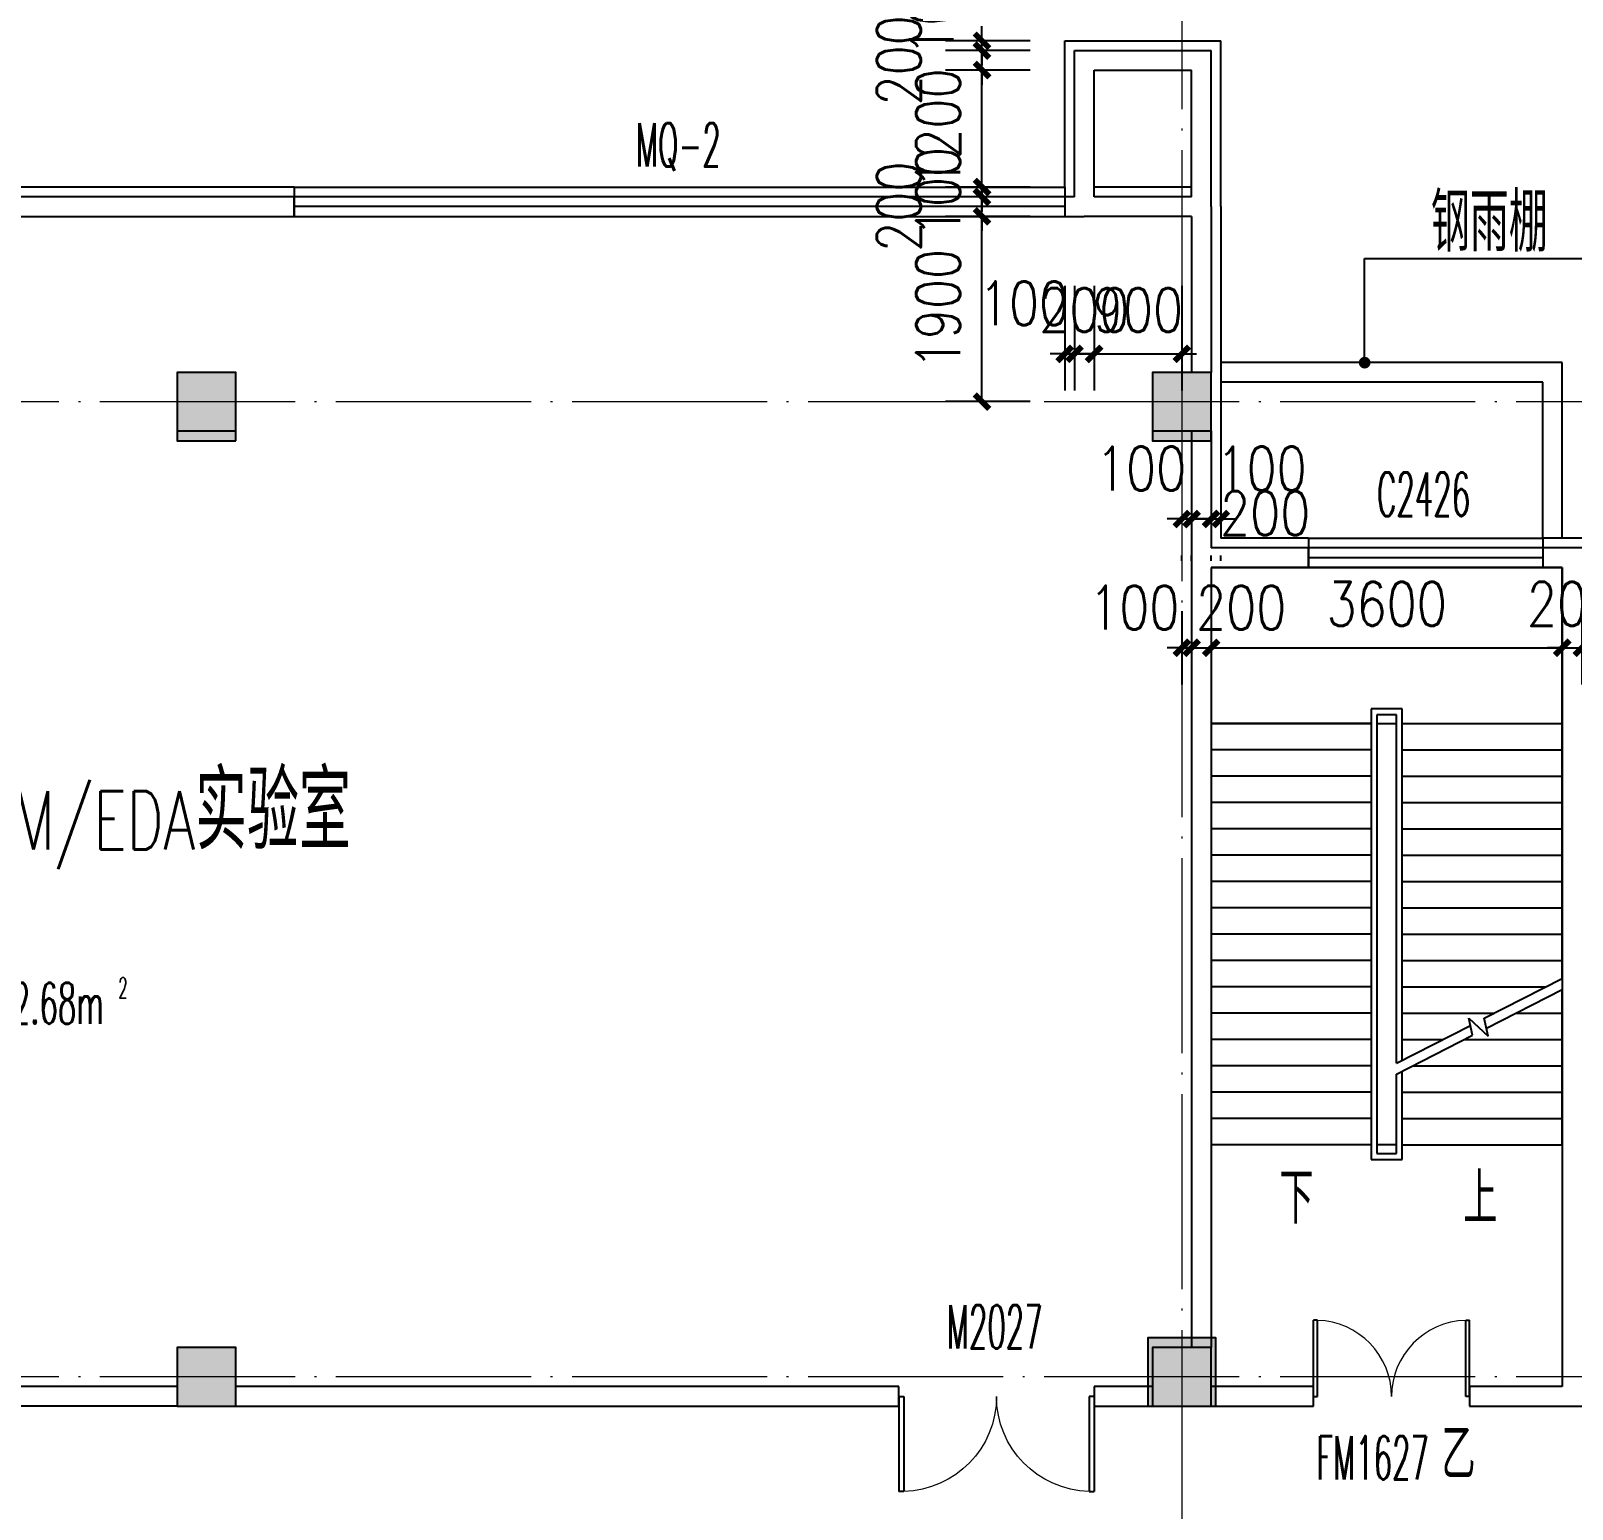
# Model space of a CAD drawing. Extents: x 1417642 to 3570900, y 124798 to 1191112.
# Drawn here: x 1455579 to 1471381, y 610014 to 625174 of the extents above; entities that cross this region are included whole.
import ezdxf

# ---------------------------------------------------------------- set-up
doc = ezdxf.new("R2010")
doc.units = 0
doc.header["$LTSCALE"] = 1000
doc.header["$MEASUREMENT"] = 0
doc.linetypes.add('DOTE', pattern=[2.42, 2, -0.2, 0.02, -0.2])
doc.layers.get('0').update_dxf_attribs({"linetype": 'CONTINUOUS'})
doc.layers.get('Defpoints').update_dxf_attribs({"linetype": 'CONTINUOUS'})
for name, color, linetype in [('colu', 2, 'CONTINUOUS'), ('COLUMN', 9, 'CONTINUOUS'), ('DIM_LEAD', 3, 'CONTINUOUS'), ('DIM_SYMB', 3, 'CONTINUOUS'), ('DOTE', 1, 'DOTE'), ('PUB_DIM', 3, 'CONTINUOUS'), ('PUB_HATCH', 8, 'CONTINUOUS'), ('PUB_TEXT', 40, 'CONTINUOUS'), ('SPACE', 7, 'CONTINUOUS'), ('STAIR', 2, 'CONTINUOUS'), ('SURFACE', 6, 'CONTINUOUS'), ('tiaozheng', 20, 'CONTINUOUS'), ('WALL', 4, 'CONTINUOUS'), ('WINDOW', 2, 'CONTINUOUS'), ('WINDOW_TEXT', 7, 'CONTINUOUS'), ('填充', 252, 'CONTINUOUS'), ('柱填充', 8, 'CONTINUOUS')]:
    doc.layers.add(name, color=color, linetype=linetype)
doc.styles.add('_TCH_DIM', font='ROMANS', dxfattribs={"width": 0.7, "bigfont": 'Z'})
doc.styles.add('_TCH_SPACE', font='ROMANS', dxfattribs={"width": 0.7, "height": 5, "bigfont": 'Z'})
doc.styles.add('_TCH_WINDOW', font='ROMANS.shx', dxfattribs={"width": 0.7, "height": 400, "bigfont": 'Z.shx'})
doc.styles.add('DIM_FONT', font='SIMPLEX.shx', dxfattribs={"width": 0.8})
doc.styles.add('Z', font='ROMANS', dxfattribs={"width": 0.7, "bigfont": 'Z'})
doc.dimstyles.new('DIMN150', dxfattribs={"dimscale": 1.5, "dimtxt": 300, "dimasz": 100, "dimexe": 250, "dimexo": 300, "dimgap": 150, "dimtad": 1, "dimdec": 0, "dimzin": 0, "dimdsep": 46, "dimtxsty": 'DIM_FONT', "dimblk": 'ARCHTICK', "dimcen": 0.09, "dimdle": 1.5, "dimclrt": 7, "dimazin": 2, "dimtfac": 1, "dimtdec": 0, "dimtix": 1, "dimtmove": 2, "dimatfit": 3, "dimldrblk": 'ARCHTICK', "dimfxl": 1, "dimtolj": 1, "dimtzin": 0, "dimarcsym": 0})

# ---------------------------------------------------------------- blocks, each defined once
blk = doc.blocks.new('896')
at = {"layer": '柱填充'}
h = blk.add_hatch(color=256, dxfattribs=at)
h.paths.add_polyline_path([(1580873, 568265), (1580873, 568965), (1580273, 568965), (1580273, 568265)])
h.paths.add_polyline_path([(1572873, 568265), (1572873, 568965), (1572273, 568965), (1572273, 568265)])
h.paths.add_polyline_path([(1564873, 568265), (1564873, 568965), (1564273, 568965), (1564273, 568265)])
h.paths.add_polyline_path([(1556873, 568265), (1556873, 568965), (1556273, 568965), (1556273, 568265)])
h.paths.add_polyline_path([(1546873, 568265), (1546873, 568965), (1546273, 568965), (1546273, 568265)])
h.paths.add_polyline_path([(1536873, 568265), (1536873, 568965), (1536273, 568965), (1536273, 568265)])
h.paths.add_polyline_path([(1533273, 568265), (1533273, 568965), (1532673, 568965), (1532673, 568265)])
h.paths.add_polyline_path([(1523273, 568365), (1523273, 568965), (1522673, 568965), (1522673, 568365)])
h.paths.add_polyline_path([(1590123, 558965), (1589423, 558965), (1589423, 558365), (1590123, 558365)])
h.paths.add_polyline_path([(1580923, 558365), (1580923, 559065), (1580223, 559065), (1580223, 558365)])
h.paths.add_polyline_path([(1572923, 558365), (1572923, 559065), (1572223, 559065), (1572223, 558365)])
h.paths.add_polyline_path([(1564923, 558365), (1564923, 559065), (1564223, 559065), (1564223, 558365)])
h.paths.add_polyline_path([(1556923, 558365), (1556923, 559065), (1556223, 559065), (1556223, 558365)])
h.paths.add_polyline_path([(1546923, 558365), (1546923, 559065), (1546223, 559065), (1546223, 558365)])
h.paths.add_polyline_path([(1536873, 558365), (1536873, 558965), (1536273, 558965), (1536273, 558365)])
h.paths.add_polyline_path([(1533273, 558365), (1533273, 558965), (1532673, 558965), (1532673, 558365)])
h.paths.add_polyline_path([(1523372, 558965), (1522672, 558965), (1522672, 558365), (1523372, 558365)])
h.paths.add_polyline_path([(1590123, 554765), (1590123, 555365), (1589523, 555365), (1589523, 554765)])
h.paths.add_polyline_path([(1580873, 554765), (1580873, 555365), (1580273, 555365), (1580273, 554765)])
h.paths.add_polyline_path([(1572873, 554765), (1572873, 555365), (1572273, 555365), (1572273, 554765)])
h.paths.add_polyline_path([(1564873, 554765), (1564873, 555365), (1564273, 555365), (1564273, 554765)])
h.paths.add_polyline_path([(1556873, 554765), (1556873, 555365), (1556273, 555365), (1556273, 554765)])
h.paths.add_polyline_path([(1546873, 554765), (1546873, 555365), (1546273, 555365), (1546273, 554765)])
h.paths.add_polyline_path([(1536873, 554765), (1536873, 555365), (1536273, 555365), (1536273, 554765)])
h.paths.add_polyline_path([(1533273, 554765), (1533273, 555365), (1532673, 555365), (1532673, 554765)])
h.paths.add_polyline_path([(1523372, 555365), (1522672, 555365), (1522672, 554765), (1523372, 554765)])
h.paths.add_polyline_path([(1590123, 546765), (1590123, 547365), (1589523, 547365), (1589523, 546765)])
h.paths.add_polyline_path([(1580873, 546765), (1580873, 547365), (1580273, 547365), (1580273, 546765)])
h.paths.add_polyline_path([(1572873, 546765), (1572873, 547365), (1572273, 547365), (1572273, 546765)])
h.paths.add_polyline_path([(1564873, 546765), (1564873, 547365), (1564273, 547365), (1564273, 546765)])
h.paths.add_polyline_path([(1556873, 546765), (1556873, 547365), (1556273, 547365), (1556273, 546765)])
h.paths.add_polyline_path([(1546873, 546715), (1546873, 547415), (1546173, 547415), (1546173, 546715)])
h.paths.add_polyline_path([(1536973, 546715), (1536973, 547415), (1536273, 547415), (1536273, 546715)])
h.paths.add_polyline_path([(1533273, 546715), (1533273, 547415), (1532573, 547415), (1532573, 546715)])
h.paths.add_polyline_path([(1523372, 547365), (1522672, 547365), (1522672, 546765), (1523372, 546765)])
h.paths.add_polyline_path([(1546873, 539365), (1546173, 539365), (1546173, 538765), (1546873, 538765)])
h.paths.add_polyline_path([(1536973, 538715), (1536973, 539415), (1536273, 539415), (1536273, 538715)])
h.paths.add_polyline_path([(1533273, 538715), (1533273, 539415), (1532573, 539415), (1532573, 538715)])
h.paths.add_polyline_path([(1523372, 539365), (1522672, 539365), (1522672, 538765), (1523372, 538765)])
h.paths.add_polyline_path([(1546873, 531365), (1546173, 531365), (1546173, 530765), (1546873, 530765)])
h.paths.add_polyline_path([(1536973, 530715), (1536973, 531415), (1536273, 531415), (1536273, 530715)])
h.paths.add_polyline_path([(1533273, 530715), (1533273, 531415), (1532573, 531415), (1532573, 530715)])
h.paths.add_polyline_path([(1523372, 531365), (1522672, 531365), (1522672, 530765), (1523372, 530765)])
h.paths.add_polyline_path([(1546873, 523365), (1546173, 523365), (1546173, 522765), (1546873, 522765)])
h.paths.add_polyline_path([(1536973, 522715), (1536973, 523415), (1536273, 523415), (1536273, 522715)])
h.paths.add_polyline_path([(1533273, 522715), (1533273, 523415), (1532573, 523415), (1532573, 522715)])
h.paths.add_polyline_path([(1523372, 523365), (1522672, 523365), (1522672, 522765), (1523372, 522765)])
h.paths.add_polyline_path([(1546873, 515365), (1546173, 515365), (1546173, 514765), (1546873, 514765)])
h.paths.add_polyline_path([(1536973, 514715), (1536973, 515415), (1536273, 515415), (1536273, 514715)])
h.paths.add_polyline_path([(1533273, 514715), (1533273, 515415), (1532573, 515415), (1532573, 514715)])
h.paths.add_polyline_path([(1523372, 515365), (1522672, 515365), (1522672, 514765), (1523372, 514765)])
h.paths.add_polyline_path([(1546873, 507365), (1546173, 507365), (1546173, 506765), (1546873, 506765)])
h.paths.add_polyline_path([(1536973, 506715), (1536973, 507415), (1536273, 507415), (1536273, 506715)])
h.paths.add_polyline_path([(1533273, 506715), (1533273, 507415), (1532573, 507415), (1532573, 506715)])
h.paths.add_polyline_path([(1523372, 507365), (1522672, 507365), (1522672, 506765), (1523372, 506765)])
h.paths.add_polyline_path([(1546873, 499365), (1546173, 499365), (1546173, 498765), (1546873, 498765)])
h.paths.add_polyline_path([(1536973, 498715), (1536973, 499415), (1536273, 499415), (1536273, 498715)])
h.paths.add_polyline_path([(1533273, 498715), (1533273, 499415), (1532573, 499415), (1532573, 498715)])
h.paths.add_polyline_path([(1523372, 499365), (1522672, 499365), (1522672, 498765), (1523372, 498765)])
h.paths.add_polyline_path([(1546873, 490765), (1546873, 491365), (1546273, 491365), (1546273, 490765)])
h.paths.add_polyline_path([(1536873, 490765), (1536873, 491365), (1536273, 491365), (1536273, 490765)])
h.paths.add_polyline_path([(1533273, 490765), (1533273, 491365), (1532673, 491365), (1532673, 490765)])
h.paths.add_polyline_path([(1523273, 490765), (1523273, 491365), (1522673, 491365), (1522673, 490765)])
at = {"layer": 'colu'}
for points in [[(1536873, 568265), (1536873, 568965), (1536273, 568965), (1536273, 568265)], [(1546873, 568265), (1546873, 568965), (1546273, 568965), (1546273, 568265)], [(1536873, 558365), (1536873, 558965), (1536273, 558965), (1536273, 558365)], [(1546923, 558365), (1546923, 559065), (1546223, 559065), (1546223, 558365)]]:
    blk.add_lwpolyline(points, close=True, dxfattribs=at)
blk = doc.blocks.new('_ArchTick')
at = {"color": 0, "linetype": 'ByBlock', "const_width": 0.4}
blk.add_lwpolyline([(-0.5, -0.5), (0.5, 0.5)], dxfattribs=at)
blk = doc.blocks.new('*D2509')
at = {"layer": 'Defpoints', "color": 0}
for p in [(1467379, 620188), (1467479, 620188), (1467479, 620168)]:
    blk.add_point(p, dxfattribs=at)
at = {"layer": 'PUB_DIM', "color": 0, "lineweight": -2}
for p, q in [((1467379, 620168), (1467229, 620168)), ((1467379, 620168), (1467479, 620168)), ((1467479, 620168), (1467629, 620168)), ((1467379, 619738), (1467379, 619793)), ((1467479, 619738), (1467479, 619793))]:
    blk.add_line(p, q, dxfattribs=at)
at = {"layer": 'PUB_DIM', "color": 0, "lineweight": -2, "xscale": 150, "yscale": 150, "zscale": 150}
blk.add_blockref('_ArchTick', (1467379, 620168), dxfattribs=at)
at = {"layer": 'PUB_DIM', "color": 0, "lineweight": -2, "xscale": 150, "yscale": 150, "zscale": 150, "rotation": 180}
blk.add_blockref('_ArchTick', (1467479, 620168), dxfattribs=at)
at = {"layer": 'PUB_DIM', "color": 7, "insert": (1466961, 620685), "char_height": 450, "attachment_point": 5, "style": 'DIM_FONT'}
blk.add_mtext('\\A1;100', dxfattribs=at)
blk = doc.blocks.new('*D2510')
at = {"layer": 'Defpoints', "color": 0}
for p in [(1467479, 620188), (1467679, 620188), (1467679, 620168)]:
    blk.add_point(p, dxfattribs=at)
at = {"layer": 'PUB_DIM', "color": 0, "lineweight": -2}
for p, q in [((1467479, 620168), (1467329, 620168)), ((1467479, 620168), (1467679, 620168)), ((1467679, 620168), (1467829, 620168)), ((1467479, 619738), (1467479, 619793)), ((1467679, 619738), (1467679, 619793))]:
    blk.add_line(p, q, dxfattribs=at)
at = {"layer": 'PUB_DIM', "color": 0, "lineweight": -2, "xscale": 150, "yscale": 150, "zscale": 150}
blk.add_blockref('_ArchTick', (1467479, 620168), dxfattribs=at)
at = {"layer": 'PUB_DIM', "color": 0, "lineweight": -2, "xscale": 150, "yscale": 150, "zscale": 150, "rotation": 180}
blk.add_blockref('_ArchTick', (1467679, 620168), dxfattribs=at)
at = {"layer": 'PUB_DIM', "color": 7, "insert": (1468233, 620227), "char_height": 450, "attachment_point": 5, "style": 'DIM_FONT'}
blk.add_mtext('\\A1;200', dxfattribs=at)
blk = doc.blocks.new('*D2511')
at = {"layer": 'Defpoints', "color": 0}
for p in [(1467679, 620188), (1467779, 620188), (1467779, 620168)]:
    blk.add_point(p, dxfattribs=at)
at = {"layer": 'PUB_DIM', "color": 0, "lineweight": -2}
for p, q in [((1467679, 620168), (1467529, 620168)), ((1467679, 620168), (1467779, 620168)), ((1467779, 620168), (1467929, 620168)), ((1467679, 619738), (1467679, 619793)), ((1467779, 619738), (1467779, 619793))]:
    blk.add_line(p, q, dxfattribs=at)
at = {"layer": 'PUB_DIM', "color": 0, "lineweight": -2, "xscale": 150, "yscale": 150, "zscale": 150}
blk.add_blockref('_ArchTick', (1467679, 620168), dxfattribs=at)
at = {"layer": 'PUB_DIM', "color": 0, "lineweight": -2, "xscale": 150, "yscale": 150, "zscale": 150, "rotation": 180}
blk.add_blockref('_ArchTick', (1467779, 620168), dxfattribs=at)
at = {"layer": 'PUB_DIM', "color": 7, "insert": (1468196, 620685), "char_height": 450, "attachment_point": 5, "style": 'DIM_FONT'}
blk.add_mtext('\\A1;100', dxfattribs=at)
blk = doc.blocks.new('*D2557')
at = {"layer": 'Defpoints', "color": 0}
for p in [(1466179, 623007), (1466279, 623007), (1466279, 621861)]:
    blk.add_point(p, dxfattribs=at)
at = {"layer": 'PUB_DIM', "color": 0, "lineweight": -2}
for p, q in [((1466179, 622557), (1466179, 621486)), ((1466279, 622557), (1466279, 621486)), ((1466179, 621861), (1466029, 621861)), ((1466179, 621861), (1466279, 621861)), ((1466279, 621861), (1466429, 621861))]:
    blk.add_line(p, q, dxfattribs=at)
at = {"layer": 'PUB_DIM', "color": 0, "lineweight": -2, "xscale": 150, "yscale": 150, "zscale": 150}
blk.add_blockref('_ArchTick', (1466179, 621861), dxfattribs=at)
at = {"layer": 'PUB_DIM', "color": 0, "lineweight": -2, "xscale": 150, "yscale": 150, "zscale": 150, "rotation": 180}
blk.add_blockref('_ArchTick', (1466279, 621861), dxfattribs=at)
at = {"layer": 'PUB_DIM', "color": 7, "insert": (1465761, 622379), "char_height": 450, "attachment_point": 5, "style": 'DIM_FONT'}
blk.add_mtext('\\A1;100', dxfattribs=at)
blk = doc.blocks.new('*D2558')
at = {"layer": 'Defpoints', "color": 0}
for p in [(1466279, 623007), (1466479, 623007), (1466479, 621861)]:
    blk.add_point(p, dxfattribs=at)
at = {"layer": 'PUB_DIM', "color": 0, "lineweight": -2}
for p, q in [((1466279, 622557), (1466279, 621486)), ((1466479, 622557), (1466479, 621486)), ((1466279, 621861), (1466129, 621861)), ((1466279, 621861), (1466479, 621861)), ((1466479, 621861), (1466629, 621861))]:
    blk.add_line(p, q, dxfattribs=at)
at = {"layer": 'PUB_DIM', "color": 0, "lineweight": -2, "xscale": 150, "yscale": 150, "zscale": 150}
blk.add_blockref('_ArchTick', (1466279, 621861), dxfattribs=at)
at = {"layer": 'PUB_DIM', "color": 0, "lineweight": -2, "xscale": 150, "yscale": 150, "zscale": 150, "rotation": 180}
blk.add_blockref('_ArchTick', (1466479, 621861), dxfattribs=at)
at = {"layer": 'PUB_DIM', "color": 7, "insert": (1466379, 622311), "char_height": 450, "attachment_point": 5, "style": 'DIM_FONT'}
blk.add_mtext('\\A1;200', dxfattribs=at)
blk = doc.blocks.new('*D2559')
at = {"layer": 'Defpoints', "color": 0}
for p in [(1466479, 623007), (1467379, 623007), (1467379, 621861)]:
    blk.add_point(p, dxfattribs=at)
at = {"layer": 'PUB_DIM', "color": 0, "lineweight": -2}
for p, q in [((1466479, 622557), (1466479, 621486)), ((1467379, 622557), (1467379, 621486)), ((1466479, 621861), (1466329, 621861)), ((1466479, 621861), (1467379, 621861)), ((1467379, 621861), (1467529, 621861))]:
    blk.add_line(p, q, dxfattribs=at)
at = {"layer": 'PUB_DIM', "color": 0, "lineweight": -2, "xscale": 150, "yscale": 150, "zscale": 150}
blk.add_blockref('_ArchTick', (1466479, 621861), dxfattribs=at)
at = {"layer": 'PUB_DIM', "color": 0, "lineweight": -2, "xscale": 150, "yscale": 150, "zscale": 150, "rotation": 180}
blk.add_blockref('_ArchTick', (1467379, 621861), dxfattribs=at)
at = {"layer": 'PUB_DIM', "color": 7, "insert": (1466929, 622311), "char_height": 450, "attachment_point": 5, "style": 'DIM_FONT'}
blk.add_mtext('\\A1;900', dxfattribs=at)
blk = doc.blocks.new('*D3032')
at = {"layer": 'Defpoints', "color": 0}
for p in [(1467379, 619671), (1467479, 619671), (1467479, 618847)]:
    blk.add_point(p, dxfattribs=at)
at = {"layer": 'PUB_DIM', "color": 0, "lineweight": -2}
for p, q in [((1467379, 619221), (1467379, 618472)), ((1467479, 619221), (1467479, 618472)), ((1467379, 618847), (1467229, 618847)), ((1467379, 618847), (1467479, 618847)), ((1467479, 618847), (1467629, 618847))]:
    blk.add_line(p, q, dxfattribs=at)
at = {"layer": 'PUB_DIM', "color": 0, "lineweight": -2, "xscale": 150, "yscale": 150, "zscale": 150}
blk.add_blockref('_ArchTick', (1467379, 618847), dxfattribs=at)
at = {"layer": 'PUB_DIM', "color": 0, "lineweight": -2, "xscale": 150, "yscale": 150, "zscale": 150, "rotation": 180}
blk.add_blockref('_ArchTick', (1467479, 618847), dxfattribs=at)
at = {"layer": 'PUB_DIM', "color": 7, "insert": (1466891, 619259), "char_height": 450, "attachment_point": 5, "style": 'DIM_FONT'}
blk.add_mtext('\\A1;100', dxfattribs=at)
blk = doc.blocks.new('*D3033')
at = {"layer": 'Defpoints', "color": 0}
for p in [(1467479, 619671), (1467679, 619671), (1467679, 618847)]:
    blk.add_point(p, dxfattribs=at)
at = {"layer": 'PUB_DIM', "color": 0, "lineweight": -2}
for p, q in [((1467479, 619221), (1467479, 618472)), ((1467679, 619221), (1467679, 618472)), ((1467479, 618847), (1467329, 618847)), ((1467479, 618847), (1467679, 618847)), ((1467679, 618847), (1467829, 618847))]:
    blk.add_line(p, q, dxfattribs=at)
at = {"layer": 'PUB_DIM', "color": 0, "lineweight": -2, "xscale": 150, "yscale": 150, "zscale": 150}
blk.add_blockref('_ArchTick', (1467479, 618847), dxfattribs=at)
at = {"layer": 'PUB_DIM', "color": 0, "lineweight": -2, "xscale": 150, "yscale": 150, "zscale": 150, "rotation": 180}
blk.add_blockref('_ArchTick', (1467679, 618847), dxfattribs=at)
at = {"layer": 'PUB_DIM', "color": 7, "insert": (1467987, 619259), "char_height": 450, "attachment_point": 5, "style": 'DIM_FONT'}
blk.add_mtext('\\A1;200', dxfattribs=at)
blk = doc.blocks.new('*D3034')
at = {"layer": 'Defpoints', "color": 0}
for p in [(1467679, 619671), (1471279, 619671), (1471279, 618847)]:
    blk.add_point(p, dxfattribs=at)
at = {"layer": 'PUB_DIM', "color": 0, "lineweight": -2}
for p, q in [((1467679, 619221), (1467679, 618472)), ((1471279, 619221), (1471279, 618472)), ((1467676, 618847), (1471281, 618847))]:
    blk.add_line(p, q, dxfattribs=at)
at = {"layer": 'PUB_DIM', "color": 0, "lineweight": -2, "xscale": 150, "yscale": 150, "zscale": 150, "rotation": 180}
blk.add_blockref('_ArchTick', (1467679, 618847), dxfattribs=at)
at = {"layer": 'PUB_DIM', "color": 0, "lineweight": -2, "xscale": 150, "yscale": 150, "zscale": 150}
blk.add_blockref('_ArchTick', (1471279, 618847), dxfattribs=at)
at = {"layer": 'PUB_DIM', "color": 7, "insert": (1469479, 619297), "char_height": 450, "attachment_point": 5, "style": 'DIM_FONT'}
blk.add_mtext('\\A1;3600', dxfattribs=at)
blk = doc.blocks.new('*D3035')
at = {"layer": 'Defpoints', "color": 0}
for p in [(1471279, 619671), (1471479, 619671), (1471479, 618847)]:
    blk.add_point(p, dxfattribs=at)
at = {"layer": 'PUB_DIM', "color": 0, "lineweight": -2}
for p, q in [((1471279, 619221), (1471279, 618472)), ((1471479, 619221), (1471479, 618472)), ((1471279, 618847), (1471129, 618847)), ((1471279, 618847), (1471479, 618847)), ((1471479, 618847), (1471629, 618847))]:
    blk.add_line(p, q, dxfattribs=at)
at = {"layer": 'PUB_DIM', "color": 0, "lineweight": -2, "xscale": 150, "yscale": 150, "zscale": 150}
blk.add_blockref('_ArchTick', (1471279, 618847), dxfattribs=at)
at = {"layer": 'PUB_DIM', "color": 0, "lineweight": -2, "xscale": 150, "yscale": 150, "zscale": 150, "rotation": 180}
blk.add_blockref('_ArchTick', (1471479, 618847), dxfattribs=at)
at = {"layer": 'PUB_DIM', "color": 7, "insert": (1471379, 619297), "char_height": 450, "attachment_point": 5, "style": 'DIM_FONT'}
blk.add_mtext('\\A1;200', dxfattribs=at)
blk = doc.blocks.new('*D3068')
at = {"layer": 'Defpoints', "color": 0}
for p in [(1465330, 623271), (1466273, 623271), (1466273, 621371)]:
    blk.add_point(p, dxfattribs=at)
at = {"layer": 'PUB_DIM', "color": 0, "lineweight": -2}
for p, q in [((1465823, 623271), (1464955, 623271)), ((1465330, 621369), (1465330, 623273)), ((1465823, 621371), (1464955, 621371))]:
    blk.add_line(p, q, dxfattribs=at)
at = {"layer": 'PUB_DIM', "color": 0, "lineweight": -2, "xscale": 150, "yscale": 150, "zscale": 150}
for p, rotation in [((1465330, 623271), 90), ((1465330, 621371), 270)]:
    blk.add_blockref('_ArchTick', p, dxfattribs=dict(at, rotation=rotation))
at = {"layer": 'PUB_DIM', "color": 7, "insert": (1464880, 622321), "char_height": 450, "attachment_point": 5, "rotation": 90, "style": 'DIM_FONT'}
blk.add_mtext('\\A1;1900', dxfattribs=at)
blk = doc.blocks.new('*D3069')
at = {"layer": 'Defpoints', "color": 0}
for p in [(1465330, 623471), (1466273, 623471), (1466273, 623271)]:
    blk.add_point(p, dxfattribs=at)
at = {"layer": 'PUB_DIM', "color": 0, "lineweight": -2}
for p, q in [((1465330, 623471), (1465330, 623621)), ((1465823, 623471), (1464955, 623471)), ((1465330, 623271), (1465330, 623471)), ((1465823, 623271), (1464955, 623271)), ((1465330, 623271), (1465330, 623121))]:
    blk.add_line(p, q, dxfattribs=at)
at = {"layer": 'PUB_DIM', "color": 0, "lineweight": -2, "xscale": 150, "yscale": 150, "zscale": 150}
for p, rotation in [((1465330, 623471), 270), ((1465330, 623271), 90)]:
    blk.add_blockref('_ArchTick', p, dxfattribs=dict(at, rotation=rotation))
at = {"layer": 'PUB_DIM', "color": 7, "insert": (1464478, 623371), "char_height": 450, "attachment_point": 5, "rotation": 90, "style": 'DIM_FONT'}
blk.add_mtext('\\A1;200', dxfattribs=at)
blk = doc.blocks.new('*D3070')
at = {"layer": 'Defpoints', "color": 0}
for p in [(1465330, 623571), (1466273, 623571), (1466273, 623471)]:
    blk.add_point(p, dxfattribs=at)
at = {"layer": 'PUB_DIM', "color": 0, "lineweight": -2}
for p, q in [((1465330, 623571), (1465330, 623721)), ((1465823, 623571), (1464955, 623571)), ((1465330, 623471), (1465330, 623571)), ((1465823, 623471), (1464955, 623471)), ((1465330, 623471), (1465330, 623321))]:
    blk.add_line(p, q, dxfattribs=at)
at = {"layer": 'PUB_DIM', "color": 0, "lineweight": -2, "xscale": 150, "yscale": 150, "zscale": 150}
for p, rotation in [((1465330, 623571), 270), ((1465330, 623471), 90)]:
    blk.add_blockref('_ArchTick', p, dxfattribs=dict(at, rotation=rotation))
at = {"layer": 'PUB_DIM', "color": 7, "insert": (1464880, 623521), "char_height": 450, "attachment_point": 5, "rotation": 90, "style": 'DIM_FONT'}
blk.add_mtext('\\A1;100', dxfattribs=at)
blk = doc.blocks.new('*D3071')
at = {"layer": 'Defpoints', "color": 0}
for p in [(1465330, 624771), (1466273, 624771), (1466273, 623571)]:
    blk.add_point(p, dxfattribs=at)
at = {"layer": 'PUB_DIM', "color": 0, "lineweight": -2}
for p, q in [((1465330, 624771), (1465330, 624921)), ((1465823, 624771), (1464955, 624771)), ((1465330, 623571), (1465330, 624771)), ((1465823, 623571), (1464955, 623571)), ((1465330, 623571), (1465330, 623421))]:
    blk.add_line(p, q, dxfattribs=at)
at = {"layer": 'PUB_DIM', "color": 0, "lineweight": -2, "xscale": 150, "yscale": 150, "zscale": 150}
for p, rotation in [((1465330, 624771), 270), ((1465330, 623571), 90)]:
    blk.add_blockref('_ArchTick', p, dxfattribs=dict(at, rotation=rotation))
at = {"layer": 'PUB_DIM', "color": 7, "insert": (1464880, 624171), "char_height": 450, "attachment_point": 5, "rotation": 90, "style": 'DIM_FONT'}
blk.add_mtext('\\A1;1200', dxfattribs=at)
blk = doc.blocks.new('*D3072')
at = {"layer": 'Defpoints', "color": 0}
for p in [(1465330, 624971), (1466273, 624971), (1466273, 624771)]:
    blk.add_point(p, dxfattribs=at)
at = {"layer": 'PUB_DIM', "color": 0, "lineweight": -2}
for p, q in [((1465823, 624971), (1464955, 624971)), ((1465330, 624971), (1465330, 625121)), ((1465330, 624771), (1465330, 624971)), ((1465823, 624771), (1464955, 624771)), ((1465330, 624771), (1465330, 624621))]:
    blk.add_line(p, q, dxfattribs=at)
at = {"layer": 'PUB_DIM', "color": 0, "lineweight": -2, "xscale": 150, "yscale": 150, "zscale": 150}
for p, rotation in [((1465330, 624971), 270), ((1465330, 624771), 90)]:
    blk.add_blockref('_ArchTick', p, dxfattribs=dict(at, rotation=rotation))
at = {"layer": 'PUB_DIM', "color": 7, "insert": (1464478, 624871), "char_height": 450, "attachment_point": 5, "rotation": 90, "style": 'DIM_FONT'}
blk.add_mtext('\\A1;200', dxfattribs=at)
blk = doc.blocks.new('*D3073')
at = {"layer": 'Defpoints', "color": 0}
for p in [(1465330, 625071), (1466273, 625071), (1466273, 624971)]:
    blk.add_point(p, dxfattribs=at)
at = {"layer": 'PUB_DIM', "color": 0, "lineweight": -2}
for p, q in [((1465330, 625071), (1465330, 625221)), ((1465823, 625071), (1464955, 625071)), ((1465823, 624971), (1464955, 624971)), ((1465330, 624971), (1465330, 625071)), ((1465330, 624971), (1465330, 624821))]:
    blk.add_line(p, q, dxfattribs=at)
at = {"layer": 'PUB_DIM', "color": 0, "lineweight": -2, "xscale": 150, "yscale": 150, "zscale": 150}
for p, rotation in [((1465330, 625071), 270), ((1465330, 624971), 90)]:
    blk.add_blockref('_ArchTick', p, dxfattribs=dict(at, rotation=rotation))
at = {"layer": 'PUB_DIM', "color": 7, "insert": (1464812, 625379), "char_height": 450, "attachment_point": 5, "rotation": 90, "style": 'DIM_FONT'}
blk.add_mtext('\\A1;100', dxfattribs=at)
blk = doc.blocks.new('_FZH')
blk.add_lwpolyline([(-0.5, -0.5), (0.5, -0.5), (0.5, 0.5), (-0.5, 0.5)], close=True)
at = {"layer": 'PUB_HATCH'}
blk.add_solid([(-0.5, -0.5), (0.5, -0.5), (-0.5, 0.5), (0.5, 0.5)], dxfattribs=at)
blk = doc.blocks.new('$DorLib2D$00000002')
for p, q in [((-0.5, 0), (-0.5, 0.4875)), ((-0.475, 0.4875), (-0.5, 0.4875)), ((-0.475, 0), (-0.475, 0.4875)), ((0.475, 0), (0.475, 0.4875)), ((0.475, 0.4875), (0.5, 0.4875)), ((0.5, 0), (0.5, 0.4875)), ((-0.5, 0), (-0.475, 0)), ((0.5, 0), (0.475, 0))]:
    blk.add_line(p, q)
at = {"lineweight": 13}
for centre, start, end in [((-0.4875, 0), 0, 88.53072), ((0.4875, 0), 91.46928, 180)]:
    blk.add_arc(centre, 0.4875, start, end, dxfattribs=at)
blk = doc.blocks.new('$TCHSYS$WIN2D')
for p, q in [((-0.5, 0.5), (0.5, 0.5)), ((-0.5, 0.5), (-0.5, -0.5)), ((0.5, 0.5), (0.5, -0.5)), ((0.5, 0.1667), (-0.5, 0.1667)), ((0.5, -0.1667), (-0.5, -0.1667)), ((-0.5, -0.5), (0.5, -0.5))]:
    blk.add_line(p, q)

msp = doc.modelspace()

# ---------------------------------------------------------------- linework, layer by layer
at = {"layer": 'DIM_LEAD', "color": 2}
for p, q in [((1469253.1, 621770.9), (1469253.1, 622838.3, 0)), ((1469253.1, 622838.3, 0), (1471818.3, 622838.3, 0))]:
    msp.add_line(p, q, dxfattribs=at)
at = {"layer": 'DIM_LEAD', "color": 2, "const_width": 60, "elevation": 0}
msp.add_lwpolyline([(1469253.1, 621740.9, 1), (1469253.1, 621800.9, 1)], format="xyb", close=True, dxfattribs=at)
at = {"layer": 'DIM_SYMB'}
for points in [[(1468528.7, 613615.9, 0, 0, 0), (1468528.7, 618870.9, 0, 0, 0), (1470428.7, 618870.9, 0, 0, 0), (1470428.7, 615550.9, 120, 0, 0), (1470428.7, 615100.9, 0, 0, 0)], [(1470428.7, 613615.9, 0, 0, 0), (1470428.7, 614380.9, 120, 0, 0), (1470428.7, 614830.9, 0, 0, 0)]]:
    msp.add_lwpolyline(points, format="xyseb", dxfattribs=at)
at = {"layer": 'DOTE', "lineweight": 0, "elevation": 0}
for points in [[(1467378.7, 626370.9), (1467378.7, 515570.4)], [(1596227.1, 621370.9), (1432052.3, 621370.9)], [(1596227.1, 611370.9), (1432052.3, 611370.9)]]:
    msp.add_lwpolyline(points, dxfattribs=at)
at = {"layer": 'STAIR'}
for p, q in [((1471278.7, 619670.9), (1467678.7, 619670.9)), ((1467678.7, 619670.9), (1467678.7, 618070.9)), ((1471278.7, 618070.9), (1471278.7, 619670.9)), ((1469638.7, 618220.9), (1469318.7, 618220.9)), ((1469318.7, 618220.9), (1469318.7, 613600.9)), ((1469638.7, 614618), (1469638.7, 618220.9)), ((1467678.7, 618070.9), (1467678.7, 613750.9)), ((1469318.7, 618070.9), (1467678.7, 618070.9)), ((1467678.7, 618070.9), (1469318.7, 618070.9)), ((1469578.7, 618160.9), (1469378.7, 618160.9)), ((1469378.7, 618160.9), (1469378.7, 613660.9)), ((1469378.7, 618070.9), (1469378.7, 613750.9)), ((1469378.7, 618070.9), (1469578.7, 618070.9)), ((1469578.7, 614587.3), (1469578.7, 618160.9)), ((1469578.7, 614587.3), (1469578.7, 618070.9)), ((1469638.7, 618070.9), (1471278.7, 618070.9)), ((1469638.7, 618070.9), (1471278.7, 618070.9)), ((1471278.7, 615456.8), (1471278.7, 618070.9)), ((1469318.7, 617800.9), (1467678.7, 617800.9)), ((1469638.7, 617800.9), (1471278.7, 617800.9)), ((1469318.7, 617530.9), (1467678.7, 617530.9)), ((1469638.7, 617530.9), (1471278.7, 617530.9)), ((1469318.7, 617260.9), (1467678.7, 617260.9)), ((1469638.7, 617260.9), (1471278.7, 617260.9)), ((1469318.7, 616990.9), (1467678.7, 616990.9)), ((1469638.7, 616990.9), (1471278.7, 616990.9)), ((1469318.7, 616720.9), (1467678.7, 616720.9)), ((1469638.7, 616720.9), (1471278.7, 616720.9)), ((1469318.7, 616450.9), (1467678.7, 616450.9)), ((1469638.7, 616450.9), (1471278.7, 616450.9)), ((1469318.7, 616180.9), (1467678.7, 616180.9)), ((1469638.7, 616180.9), (1471278.7, 616180.9)), ((1469318.7, 615910.9), (1467678.7, 615910.9)), ((1469638.7, 615910.9), (1471278.7, 615910.9)), ((1469318.7, 615640.9), (1467678.7, 615640.9)), ((1469638.7, 615640.9), (1471278.7, 615640.9)), ((1469318.7, 615370.9), (1467678.7, 615370.9)), ((1469638.7, 615370.9), (1471110.8, 615370.9)), ((1470480, 615048.3), (1471278.7, 615456.8)), ((1470501.7, 614947.1), (1471278.7, 615344.5)), ((1471278.7, 613750.9), (1471278.7, 615344.5)), ((1469318.7, 615100.9), (1467678.7, 615100.9)), ((1469638.7, 615100.9), (1470582.8, 615100.9)), ((1470359.5, 614874.4), (1470322.2, 615048.9)), ((1470322.2, 615048.9), (1470519.1, 614865.7)), ((1470519.1, 614865.7), (1470480, 615048.3)), ((1470802.4, 615100.9), (1471278.7, 615100.9)), ((1469578.7, 614587.3), (1470337.8, 614975.6)), ((1469578.7, 614475), (1470359.5, 614874.4)), ((1469318.7, 614830.9), (1467678.7, 614830.9)), ((1469638.7, 614830.9), (1470054.9, 614830.9)), ((1470274.5, 614830.9), (1471278.7, 614830.9)), ((1469318.7, 614560.9), (1467678.7, 614560.9)), ((1469746.6, 614560.9), (1471278.7, 614560.9)), ((1469578.7, 613750.9), (1469578.7, 614475)), ((1469578.7, 613660.9), (1469578.7, 614475)), ((1469638.7, 613600.9), (1469638.7, 614505.7)), ((1469318.7, 614290.9), (1467678.7, 614290.9)), ((1469638.7, 614290.9), (1471278.7, 614290.9)), ((1469318.7, 614020.9), (1467678.7, 614020.9)), ((1469638.7, 614020.9), (1471278.7, 614020.9)), ((1469318.7, 613750.9), (1467678.7, 613750.9)), ((1469578.7, 613750.9), (1469378.7, 613750.9)), ((1469638.7, 613750.9), (1471278.7, 613750.9)), ((1469318.7, 613600.9), (1469638.7, 613600.9)), ((1469378.7, 613660.9), (1469578.7, 613660.9))]:
    msp.add_line(p, q, dxfattribs=at)
at = {"layer": 'SURFACE'}
for p, q in [((1466178.7, 623570.9), (1466178.7, 625070.9)), ((1466178.7, 625070.9), (1467778.7, 625070.9)), ((1467778.7, 623370.9), (1467778.7, 625070.9)), ((1458278.7, 623570.9), (1450778.7, 623570.9)), ((1458278.7, 623570.9), (1458278.7, 623470.9)), ((1467478.7, 623570.9), (1466478.7, 623570.9)), ((1467778.7, 623370.9), (1467778.7, 621370.9)), ((1467778.7, 621370.9), (1467778.7, 619970.9)), ((1468678.7, 619970.9), (1467778.7, 619970.9)), ((1468678.7, 619970.9), (1468678.7, 619870.9)), ((1471078.7, 619970.9), (1471078.7, 619870.9)), ((1471378.7, 619970.9), (1471078.7, 619970.9)), ((1474178.7, 619970.9), (1471378.7, 619970.9))]:
    msp.add_line(p, q, dxfattribs=at)
at = {"layer": 'tiaozheng', "color": 2}
for p, q in [((1471278.7, 621770.9, 0), (1467778.7, 621770.9, 0)), ((1471278.7, 619970.9), (1471278.7, 621770.9, 0)), ((1471078.7, 621570.9, 0), (1467778.7, 621570.9, 0)), ((1471078.7, 619970.9), (1471078.7, 621570.9, 0))]:
    msp.add_line(p, q, dxfattribs=at)
at = {"layer": 'WALL'}
for p, q in [((1466278.7, 623470.9), (1466278.7, 624970.9)), ((1466278.7, 624970.9), (1467678.7, 624970.9)), ((1467678.7, 623370.9), (1467678.7, 624970.9)), ((1466478.7, 623470.9), (1466478.7, 624770.9)), ((1466478.7, 624770.9), (1467478.7, 624770.9)), ((1467478.7, 623470.9), (1467478.7, 624770.9)), ((1458278.7, 623470.9), (1450778.7, 623470.9)), ((1458278.7, 623270.9), (1458278.7, 623470.9)), ((1466278.7, 623470.9), (1466178.7, 623470.9)), ((1466178.7, 623470.9), (1466178.7, 623270.9)), ((1467478.7, 623470.9), (1466478.7, 623470.9)), ((1450778.7, 623270.9), (1458278.7, 623270.9)), ((1466178.7, 623270.9), (1466378.7, 623270.9)), ((1467478.7, 623270.9), (1466378.7, 623270.9)), ((1467478.7, 623270.9), (1467478.7, 621670.9)), ((1467678.7, 623370.9), (1467678.7, 621670.9)), ((1467478.7, 621070.9), (1467478.7, 619770.9)), ((1467678.7, 621070.9), (1467678.7, 619870.9)), ((1467478.7, 619770.9), (1467478.7, 611670.9)), ((1468678.7, 619870.9), (1467678.7, 619870.9)), ((1468678.7, 619670.9), (1468678.7, 619870.9)), ((1471378.7, 619870.9), (1471078.7, 619870.9)), ((1471078.7, 619870.9), (1471078.7, 619670.9)), ((1474178.7, 619870.9), (1471378.7, 619870.9)), ((1467678.7, 619670.9), (1467678.7, 611670.9)), ((1467678.7, 619670.9), (1468678.7, 619670.9)), ((1471078.7, 619670.9), (1471278.7, 619670.9)), ((1471278.7, 619670.9), (1471278.7, 611270.9)), ((1457078.7, 611270.9), (1454078.7, 611270.9)), ((1464478.7, 611270.9), (1457678.7, 611270.9)), ((1464478.7, 611070.9), (1464478.7, 611270.9)), ((1467078.7, 611270.9), (1466478.7, 611270.9)), ((1466478.7, 611270.9), (1466478.7, 611070.9)), ((1468728.7, 611270.9), (1467678.7, 611270.9)), ((1468728.7, 611070.9), (1468728.7, 611270.9)), ((1471278.7, 611270.9), (1470328.7, 611270.9)), ((1470328.7, 611270.9), (1470328.7, 611070.9)), ((1457078.7, 611070.9), (1454078.7, 611070.9)), ((1457678.7, 611070.9), (1464478.7, 611070.9)), ((1466478.7, 611070.9), (1467078.7, 611070.9)), ((1467678.7, 611070.9), (1468728.7, 611070.9)), ((1470328.7, 611070.9), (1471378.7, 611070.9)), ((1471378.7, 611070.9), (1472378.7, 611070.9))]:
    msp.add_line(p, q, dxfattribs=at)

# ---------------------------------------------------------------- block references
at = {"layer": 'COLUMN', "lineweight": 0, "xscale": 600, "yscale": 600, "zscale": 600}
for p in [(1457378.7, 621370.9, 0), (1467378.7, 621370.9, 0), (1457378.7, 611370.9, 0), (1467378.7, 611370.9, 0)]:
    msp.add_blockref('_FZH', p, dxfattribs=at)
at = {"layer": 'tiaozheng'}
msp.add_blockref('896', (-79194.1, 52705.8, 0), dxfattribs=at)
at = {"layer": 'WINDOW', "color": 2}
ref = msp.add_blockref('$TCHSYS$WIN2D', (1462228.7, 623420.9), dxfattribs=dict(at, xscale=-7900, yscale=-300, zscale=-7900, rotation=180))
ref.add_attrib('A', 'MQ-2', (1461782.4, 623781.7), dxfattribs={"layer": 'WINDOW_TEXT', "color": 2, "height": 446.25, "style": '_TCH_WINDOW', "width": 0.494118})
ref = msp.add_blockref('$TCHSYS$WIN2D', (1469878.7, 619820.9), dxfattribs=dict(at, xscale=-2400, yscale=-300, zscale=-2400, rotation=180.0000000000088))
ref.add_attrib('A', 'C2426', (1469379.9, 620198.5), dxfattribs={"layer": 'WINDOW_TEXT', "color": 2, "height": 446.25, "style": '_TCH_WINDOW', "width": 0.494118})
at = {"layer": 'WINDOW', "lineweight": 0}
ref = msp.add_blockref('$DorLib2D$00000002', (1465478.7, 611170.9), dxfattribs=dict(at, xscale=-2000, yscale=2000, zscale=-2000, rotation=180))
ref.add_attrib('A', 'M2027', (1464969.4, 611660.6), dxfattribs={"layer": 'WINDOW_TEXT', "lineweight": 0, "height": 446.25, "style": '_TCH_WINDOW', "width": 0.494118})
at = {"layer": 'WINDOW', "lineweight": 0, "xscale": -1600, "yscale": -1600, "zscale": -1600, "rotation": 180}
msp.add_blockref('$DorLib2D$00000002', (1469528.7, 611170.9), dxfattribs=at)

# ---------------------------------------------------------------- texts
at = {"layer": 'PUB_TEXT', "width": 0.7}
for s, height, style, p in [('钢雨棚', 600, 'Z', (1469932.6, 622910, 0)), ('下', 525, '_TCH_DIM', (1468379.6, 612940.7, 0)), ('上', 525, '_TCH_DIM', (1470265.2, 612940.7, 0))]:
    msp.add_text(s, height=height, dxfattribs=dict(at, style=style)).set_placement(p)
at = {"layer": 'SPACE', "style": '_TCH_SPACE', "width": 0.525}
for s, height, p in [('282.68m', 420, (1455005.9, 614992.6, 0)), ('2', 210, (1456475.9, 615255.1, 0))]:
    msp.add_text(s, height=height, dxfattribs=at).set_placement(p)
at = {"layer": 'WINDOW_TEXT', "style": '_TCH_WINDOW'}
for s, height, width, p in [('FM1627', 446.25, 0.494118, (1468759.4, 610318.2)), ('乙', 525, 0.7, (1470040.4, 610318.2))]:
    msp.add_text(s, height=height, dxfattribs=dict(at, width=width)).set_placement(p)
at = {"layer": '填充', "insert": (1456774.3, 617578.1), "char_height": 800, "width": 7440.035, "attachment_point": 2, "style": '_TCH_WINDOW'}
msp.add_mtext('{\\H0.75x;\\C2;ARM/EDA\\H1.333x;实验室}', dxfattribs=at)

# ---------------------------------------------------------------- dimensions: what is measured, and where the dimension line sits
at = {"layer": 'PUB_DIM'}
for base, p1, p2, angle, picture, middle in [((1465329.6, 625070.9), (1466273.3, 624970.9), (1466273.3, 625070.9), 90, '*D3073', (1464812.1, 625379.4)), ((1465329.6, 624970.9), (1466273.3, 624770.9), (1466273.3, 624970.9), 90, '*D3072', (1464478.3, 624870.9)), ((1465329.6, 623470.9), (1466273.3, 623270.9), (1466273.3, 623470.9), 90, '*D3069', (1464478.3, 623370.9)), ((1466278.7, 621861.2), (1466178.7, 623006.7), (1466278.7, 623006.7), 0, '*D2557', (1465760.9, 622378.7)), ((1467478.7, 620167.7), (1467378.7, 620187.9), (1467478.7, 620187.9), 0, '*D2509', (1466960.9, 620685.2)), ((1467778.7, 620167.7), (1467678.7, 620187.9), (1467778.7, 620187.9), 0, '*D2511', (1468196.4, 620685.2)), ((1467678.7, 620167.7), (1467478.7, 620187.9), (1467678.7, 620187.9), 0, '*D2510', (1468232.8, 620227.2)), ((1467478.7, 618846.7), (1467378.7, 619670.9), (1467478.7, 619670.9), 0, '*D3032', (1466890.6, 619259.2)), ((1467678.7, 618846.7), (1467478.7, 619670.9), (1467678.7, 619670.9), 0, '*D3033', (1467987.2, 619259.2))]:
    dim = msp.add_linear_dim(base=base, p1=p1, p2=p2, angle=angle, dimstyle='DIMN150', dxfattribs=at)
    dim.commit()
    dim.dimension.update_dxf_attribs({"geometry": picture, "text_midpoint": middle, "dimtype": 129})
for p1, p2, distance, picture, middle in [((1466273.3, 623570.9), (1466273.3, 624770.9), 943.7, '*D3071', (1464879.6, 624170.9)), ((1466273.3, 623470.9), (1466273.3, 623570.9), 943.7, '*D3070', (1464879.6, 623520.9)), ((1466273.3, 621370.9), (1466273.3, 623270.9), 943.7, '*D3068', (1464879.6, 622320.9)), ((1466278.7, 623006.7), (1466478.7, 623006.7), -1145.4, '*D2558', (1466378.7, 622311.2)), ((1466478.7, 623006.7), (1467378.7, 623006.7), -1145.4, '*D2559', (1466928.7, 622311.2)), ((1467678.7, 619670.9), (1471278.7, 619670.9), -824.2, '*D3034', (1469478.7, 619296.7)), ((1471278.7, 619670.9), (1471478.7, 619670.9), -824.2, '*D3035', (1471378.7, 619296.7))]:
    dim = msp.add_aligned_dim(p1=p1, p2=p2, distance=distance, dimstyle='DIMN150', dxfattribs=at)
    dim.commit()
    dim.dimension.update_dxf_attribs({"geometry": picture, "text_midpoint": middle})

doc.saveas('drawing.dxf')
